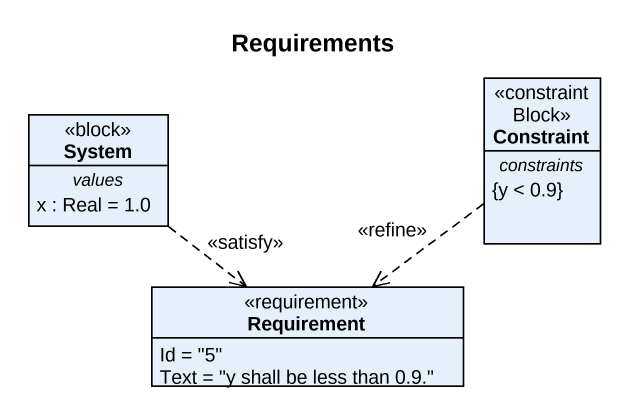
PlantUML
@startuml
title Requirements
hide circle
hide empty members
class Constraint <<constraintBlock>> {
  -- constraints --
  {y < 0.9}
}
class System <<block>> {
  -- values --
  x : Real = 1.0
}
class Requirement <<requirement>> {
  Id = "5"
  Text = "y shall be less than 0.9."
}
Constraint ..> Requirement : <<refine>>
System ..> Requirement : <<satisfy>>
@enduml
